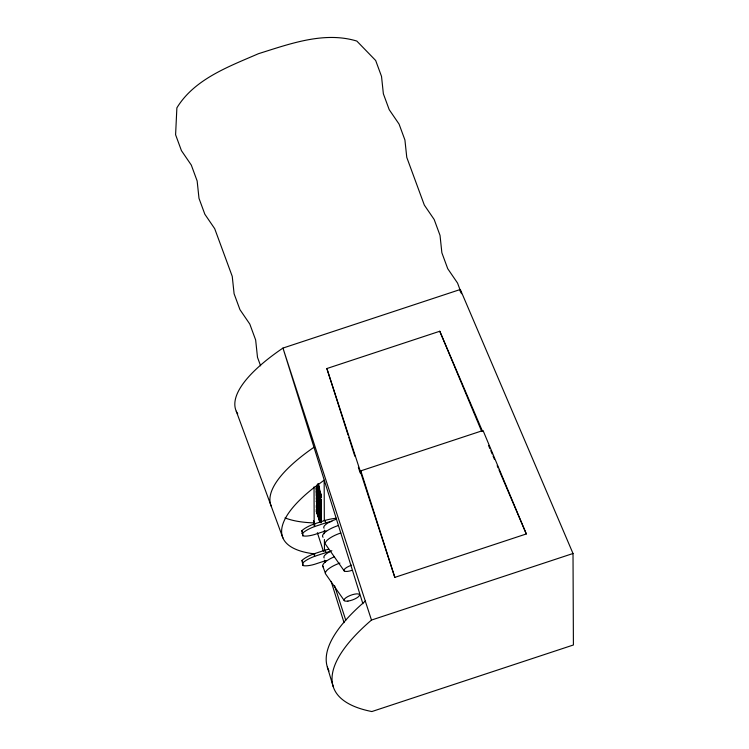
<?xml version="1.0" encoding="UTF-8"?>
<svg xmlns="http://www.w3.org/2000/svg" width="749" height="749" viewBox="0 0 749 749"><rect width="100%" height="100%" fill="white"/><g stroke="black" fill="none" stroke-linecap="round" stroke-linejoin="round"><path stroke-width="1.12" d="M316.93 509.788L317.258 509.283M316.921 505.8L317.024 505.154L317.801 506.801M362.9 603.75L282.963 348.07L371.476 620.069A262.141 79.694 -20.2 0 0 371.86 711.55L573.406 644.983L573.013 553.502L460.317 289.488L282.963 348.07A178.777 54.359 -20.2 0 0 237.733 413.879M348.107 435.122L326.864 368.536L439.785 331.245L482.59 431.527M360.84 472.965L360.831 470.849L483.039 430.488L526.313 533.953L394.817 577.385L326.864 368.536M325.909 530.788L314.589 534.533A15.963 4.85 -20.2 0 1 302.793 535.797L301.894 530.676A15.963 4.85 -20.2 0 1 313.672 524.16L324.991 520.415A26.178 7.958 -20.2 0 1 336.385 518.271M302.793 535.797L302.783 533.091A15.963 4.85 -20.2 0 1 314.561 526.575L325.881 522.83A26.178 7.958 -20.2 0 1 331.873 521.416M326.04 560.524L314.72 564.259A15.963 4.85 -20.2 0 1 302.914 565.532L302.016 560.411A15.963 4.85 -20.2 0 1 313.794 553.895L325.113 550.15A26.178 7.958 -20.2 0 1 328.165 549.363M302.914 565.532L302.905 562.827A15.963 4.85 -20.2 0 1 314.683 556.301L326.002 552.565A26.178 7.958 -20.2 0 1 330.543 551.442M371.476 620.069L573.013 553.502M318.156 490.642L321.302 500.501L320.684 501.296L316.209 486.41L316.836 486.232L318.905 491.69M320.684 501.296L316.827 488.629L317.454 488.451M319.617 489.986L321.274 495.201L320.656 496.035L318.99 490.164L319.617 489.986L319.58 488.854L318.428 483.873M317.379 491.953L318.606 495.791L317.979 495.969L316.761 492.13L317.379 491.953L317.37 490.323M316.761 492.13L316.218 488.03L316.228 491.138L321.33 507.12L320.712 507.953L316.771 494.958L316.761 493.291L317.379 493.114L316.855 491.456M317.979 495.969L317.969 493.685L318.597 493.507L318.512 497.617L320.169 502.813L320.16 500.369L320.778 500.192L321.302 501.849L321.321 504.948L320.694 505.126L320.16 500.369M316.771 494.958L317.389 494.78L317.379 493.114M320.066 494.967L319.439 495.548L320.066 494.967L318.316 488.638M320.656 495.379L321.274 495.201M317.398 497.102L316.78 497.28L316.771 495.613L320.712 507.953M318.512 497.617L319.13 497.439L319.121 495.164L318.503 495.342L317.969 493.685M321.284 496.868L320.666 497.711L321.284 496.868L317.51 485.024M316.462 496.643C315.104 501.652 320.75 506.361 319.963 510.369C322.136 516.838 319.701 504.854 318.494 503.365C317.304 503.74 315.46 497.439 317.791 498.684L317.08 496.465M320.095 512.896L321.368 517.372L320.75 517.55L316.275 501.072L316.893 500.894L321.358 513.908L320.731 514.086L318.494 507.298M320.675 500.678L321.302 500.501M320.684 502.027L321.302 501.849M318.409 506.371L319.608 510.575L318.99 510.752L316.883 503.394L317.501 503.216M320.769 521.248L318.99 515.031L319.608 514.853L321.387 520.415L320.769 521.248L316.303 507.26L316.406 505.332L318.494 513.477L316.808 508.196L317.426 507.363M320.703 507.298L321.33 507.12M318.99 510.752L318.98 509.226L319.608 509.048L318.55 506.127M319.72 510.003L320.881 510.322L320.469 507.625M319.748 522.044L316.321 511.286L317.117 511.436L318.128 516.304L318.746 516.127L317.445 511.398M318.128 516.304L316.818 512.213L317.445 512.035M320.75 518.261L319.495 512.522L320.123 512.344L321.377 518.083L320.75 518.261L318.98 514.273L318.99 515.031M320.46 512.335C323.652 508.693 317.248 502.935 317.314 498.6M318.812 513.084L319.439 512.906L321.368 517.231L320.75 517.409L318.812 513.084L317.501 507.944M320.731 514.086L321.349 513.215M320.581 522.109L318.269 514.994L318.887 514.816L318.231 512.11M318.288 515.069L319.308 515.434M320.75 516.885L321.368 516.707M319.945 521.997L318.625 517.859L319.477 516.623M320.759 520.592L321.387 520.415M315.16 553.857L312.829 553.67A171.212 52.056 -20.2 0 1 312.558 488.769L324.158 480.175L324.326 520.873M344.212 570.944L325.787 544.635A16.497 5.018 -20.2 0 1 340.804 532.988M344.343 600.679L325.909 574.371A16.497 5.018 -20.2 0 1 339.915 563.07M320.048 515.097L321.377 518.083M488.517 445.402L489.883 448.604M490.792 450.739L492.159 453.931M493.067 456.066L494.434 459.268M497.167 465.672L498.076 467.807M498.993 469.941L526.313 533.953M439.785 331.245L481.71 431.471M318.728 504.545L317.014 498.628M316.209 486.41L318.69 492.954L316.827 486.213M316.827 488.629L319.439 495.548M461.478 293.702L457.573 283.103L447.724 268.685L441.873 252.787L440.028 235.401L434.177 219.504L424.327 205.086L406.773 157.384L404.919 139.997L399.077 124.1L389.218 109.682L383.366 93.784L381.522 76.398L375.67 60.491L356.842 41.073C324.148 31.102 289.723 43.919 258.489 53.685C228.885 66.567 194.478 78.963 176.876 107.856L175.594 134.745L181.445 150.652L191.295 165.061L197.146 180.968L199 198.354L204.852 214.251L214.701 228.67L232.246 276.372L234.1 293.758L239.952 309.655L249.801 324.074L255.652 339.971L257.497 357.357L260.624 365.84M324.991 520.415L325.881 522.83M325.113 550.15L326.002 552.565M313.672 524.16L314.561 526.575M322.66 565.795L325.375 573.172M313.794 553.895L314.683 556.301M301.894 530.676L302.783 533.091M302.016 560.411L302.905 562.827M236.263 411.22L282.925 537.979M317.445 509.713L317.932 511.127M316.275 501.072L320.731 513.393M320.731 512.176L321.358 513.908M316.883 503.394L318.98 509.226M317.361 508.225L316.836 507.185L316.808 508.196M317.745 511.258L318.016 512.082M319.626 516.267L321.312 522.587M319.917 505.884L320.16 506.605M313.457 520.677L314.889 525.086M317.37 532.736L323.409 551.311M334.588 585.727L345.776 620.2M360.831 470.849L394.817 577.385M348.809 437.341L354.829 456.207M358.368 467.301L360.138 472.853M317.913 484.669L319.102 488.395M318.531 487.253L321.284 495.857M317.295 484.846L318.484 488.573L317.913 485.099M318.494 488.76L320.235 494.237M317.22 485.277L320.656 496.035M316.883 485.202L320.666 497.046M320.666 497.711L316.818 485.652L319.439 495.145M319.243 494.668L321.302 501.118M319.13 497.439L320.123 500.557M317.202 492.037L317.885 494.19M318.915 497.42L321.321 504.948M316.761 493.291L316.237 491.634L316.247 495.632L317.173 498.918M320.02 503.665L321.33 507.775M320.338 509.826L321.087 512.157M317.426 508.019L318.774 512.241M316.921 507.082L317.951 510.312M320.01 516.763L321.387 521.07M319.243 517.681L320.89 522.849M318.653 516.482L316.836 511.09L316.818 512.213M324.495 560.196L325.197 562.424M331.133 581.383L344.044 622.662M320.048 518.196L320.432 519.488M318.119 507.766L319.233 511.848M318.166 483.685L319.102 487.945M327.341 667.041L333.202 686.571M317.81 484.051L318.99 490.164M317.857 505.06L316.893 500.894M318.578 509.947L318.737 510.537M318.269 514.994L316.396 509.17L316.321 511.286M318.597 514.16L318.718 514.835M320.797 521.107L320.89 522.315M320.272 522.493L318.737 516.604L318.625 517.859M460.317 289.488L460.326 291.82M324.364 530.17L324.383 533.663M324.411 539.477L324.457 551.105M319.608 509.048L319.495 512.522M314.028 486.859L314.177 522.896A171.212 52.056 -20.2 0 1 285.023 517.887M271.232 506.184A171.212 52.056 -20.2 0 1 313.859 447.331M329.008 671.029A259.94 79.029 -20.2 0 1 365.306 601.091M302.54 533.531A15.963 4.85 -20.2 0 1 301.903 533.382M323.072 537.267A16.497 5.018 -20.2 0 1 338.089 525.611M351.693 570.429A8.192 2.49 -20.2 0 1 343.95 570.354A8.192 2.49 -20.2 0 1 351.674 565.167M324.036 528.214A12.377 3.764 -20.2 0 1 335.739 519.45M323.193 566.993A16.497 5.018 -20.2 0 1 334.185 556.863M324.158 557.949A12.377 3.764 -20.2 0 1 331.854 550.702M347.948 601.091A8.192 2.49 -20.2 0 0 359.548 594.978A8.192 2.49 -20.2 0 0 347.929 596.522A8.192 2.49 -20.2 0 0 347.948 601.091"/></g></svg>
